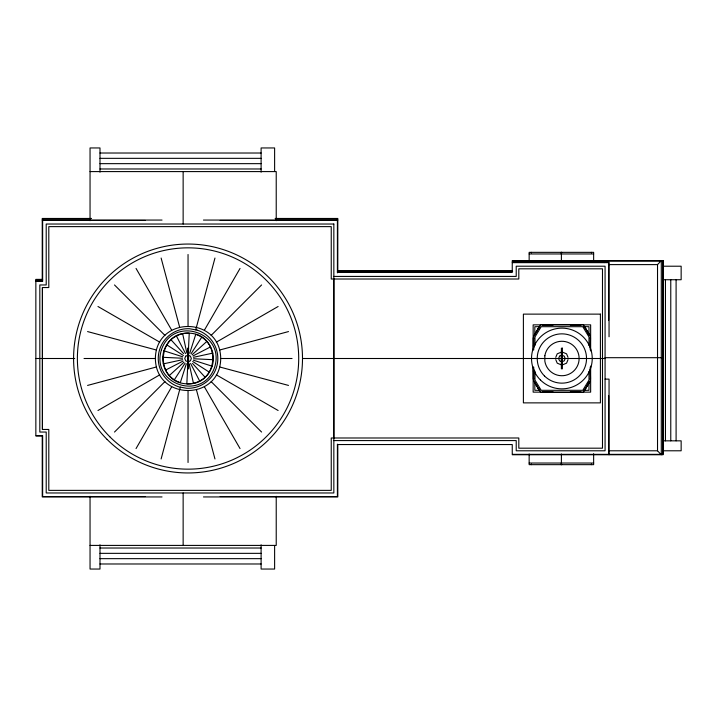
<?xml version="1.0" encoding="UTF-8"?>
<svg xmlns="http://www.w3.org/2000/svg" width="717" height="717" viewBox="0 0 717 717"><rect width="100%" height="100%" fill="white"/><g stroke="black" fill="none" stroke-linecap="round" stroke-linejoin="round"><path stroke-width="1.08" d="M42.411 287.544L42.411 429.456L48.801 429.456L48.801 490.374L331.245 490.374L331.245 437.988L518.812 437.988L518.812 448.188L602.486 448.188L602.486 268.812L518.812 268.812L518.812 279.012L331.245 279.012L331.245 226.626L48.801 226.626L48.801 287.544L42.411 287.544L42.411 429.456M333.835 279.012L333.835 437.988M187.782 364.048L186.841 383.837C153.922 382.618 156.36 331.263 189.243 333.163C222.162 334.382 219.725 385.737 186.841 383.837A25.373 25.373 0 0 0 195.759 334.337L189.736 353.212M188.302 352.952L189.243 333.163A25.373 25.373 0 0 0 180.325 382.663L186.348 363.788M155.365 358.5C155.867 315.83 220.209 315.83 220.719 358.5C220.209 401.17 155.867 401.17 155.365 358.5L84.032 358.5M584.238 327.293L584.436 326.495L589.732 335.466M161.119 458.961L180.37 387.135M195.714 329.865L214.966 258.039M539.256 390.362L539.543 389.286M555.765 357.335L557.217 353.831L561.895 351.895L566.564 353.831L568.016 357.335M568.016 359.665L566.564 363.169L561.895 365.105L557.217 363.169L555.765 359.665M136.042 448.573L171.704 386.795M204.381 330.205L240.043 268.427M539.247 326.62L533.95 335.789L534.515 335.646M534.882 334.722L539.345 326.988M584.929 389.206L589.58 381.569M174.33 379.84L185.04 363.169M191.045 353.831L201.755 337.16M657.525 264.609L661.289 260.647L661.289 454.748L657.525 450.787L657.525 264.609L608.419 264.609M662.669 261.042L663.046 260.647L512.252 260.647L512.252 272.451L337.806 272.451L337.806 218.461L275.104 218.461M662.4 261.588L662.92 261.042L512.655 261.042M114.496 432.046L164.937 381.605M211.148 335.395L261.588 284.954M552.959 325.159L542.437 325.159M533.815 347.736L533.278 348.274L533.26 337.698L533.815 338.254M580.887 325.159L570.356 325.159M533.815 378.746L533.278 379.284L533.26 368.708L533.815 369.264M590.163 338.074L590.521 337.716L590.351 348.103M542.419 391.858L552.977 391.858M590.351 368.897L590.539 379.302L590.163 378.926M570.338 391.858L580.895 391.858M169.275 375.565L183.937 362.237M192.147 354.763L206.81 341.435M587.967 334.014L588.747 333.539M97.969 410.5L159.748 374.839M216.337 342.161L278.115 306.5M538.091 388.381L538.888 387.924M165.493 370.124L183.104 361.045M192.981 355.955L210.592 346.876M87.582 385.423L156.485 366.961M219.599 350.039L288.503 331.577M589.732 381.534L584.436 390.532L584.238 389.707M163.252 363.895L182.62 359.683M193.465 357.317L212.832 353.105M99.995 153.017L261.105 153.017M99.995 158.34L261.105 158.34M99.995 163.655L261.105 163.655M99.995 168.979L261.105 168.979M90.046 171.587L276.224 171.587L276.224 220.684M91.507 218.461L42.24 218.461L42.24 280.992L35.85 280.992M90.656 218.855L42.644 218.855L42.644 281.387L36.244 281.387M275.991 218.855L337.402 218.855L337.402 272.854M42.24 220.065L162.033 220.065M203.458 220.065L337.806 220.065M42.644 220.46L145.363 220.46M220.164 220.46L337.402 220.46M529.155 253.961L593.64 253.961M512.252 262.252L609.047 262.252L609.047 336.775M512.655 262.646L608.643 262.646L608.643 320.185M663.252 266.213L681.15 266.213L681.15 279.729L662.481 279.729M337.806 270.847L512.252 270.847M337.402 271.25L512.655 271.25M333.835 276.421L516.222 276.421L516.222 266.213L605.076 266.213L605.076 450.787L516.222 450.787L516.222 440.579L333.835 440.579M42.24 279.379L35.85 279.379L35.85 436.008L42.24 436.008L42.24 496.935L162.033 496.935M36.244 279.782L42.644 279.782M540.026 326.692L534.828 326.692L534.828 334.884M583.772 326.692L588.971 326.692L588.971 334.884M533.26 345.979L534.174 345.979M589.625 345.979L590.539 345.979M187.549 352.881L188.553 352.881M561.393 352.881L562.388 352.881M187.549 353.158L188.553 353.158M561.393 353.158L562.388 353.158M187.549 353.239L188.553 353.194M561.393 353.239L562.388 353.194M187.549 356.161L188.553 356.161M561.393 356.161L562.388 356.161M187.549 356.806L188.553 356.815M562.388 356.815L561.393 356.887L562.388 356.923M187.549 356.923L188.553 356.923M187.549 357.649L188.553 357.559M561.393 357.559L562.388 357.649M187.549 357.747L188.553 357.72M561.393 357.747L562.388 357.72M605.076 357.693L663.046 357.693M35.85 358.5L74.711 358.5M187.549 358.5L188.553 358.5M220.719 358.5L292.052 358.5M302.493 358.5L605.076 358.5M187.549 359.235L188.553 359.28M561.393 359.235L562.388 359.28M187.549 359.441L188.553 359.351M561.393 359.441L562.388 359.351M187.549 360.194L188.553 360.077M561.393 360.194L562.388 360.113M187.549 360.839L188.553 360.839M561.393 360.839L562.388 360.839M187.549 363.761L188.553 363.761L187.549 363.842M561.393 363.761L562.388 363.761L561.393 363.842M187.549 364.119L188.553 364.119M561.393 364.119L562.388 364.119M187.549 364.415L188.553 364.469M561.393 364.469L562.388 364.415M533.26 371.021L534.174 371.021M589.625 371.021L590.539 371.021M605.076 379.114L609.047 379.114L609.047 454.748M540.026 390.308L534.828 390.308L534.828 382.116M583.772 390.308L588.971 390.308L588.971 382.116M36.244 435.613L42.644 435.613L42.644 496.54L145.363 496.54M662.481 440.838L681.15 440.838L681.15 450.787L663.252 450.787M608.419 450.787L657.525 450.787M512.655 454.354L662.92 454.354L662.92 261.042M663.046 260.647L663.046 454.748L512.252 454.748L512.252 444.549L337.806 444.549L337.806 496.935L203.458 496.935M529.155 463.039L593.64 463.039M220.164 496.54L337.402 496.54L337.402 444.146M90.046 545.413L276.224 545.413L276.224 496.316M99.995 548.021L261.105 548.021M99.995 553.345L261.105 553.345M99.995 558.66L261.105 558.66M99.995 563.983L261.105 563.983M162.705 357.299L182.494 358.24M193.59 358.76L213.379 359.701M534.515 381.354L533.977 381.211L539.247 390.38M87.582 331.577L156.485 350.039M219.599 366.961L288.503 385.423M163.879 350.783L182.754 356.806M193.33 360.194L212.205 366.217M538.091 328.619L538.888 329.076M97.969 306.5L159.748 342.161M216.337 374.839L278.115 410.5M587.967 382.986L588.747 383.461M166.702 344.787L183.373 355.498M192.712 361.502L209.382 372.213M114.496 284.954L164.937 335.395M211.148 381.605L261.588 432.046M170.978 339.733L183.561 353.58M192.514 363.42L205.107 377.267M584.929 327.794L589.58 335.431M534.882 382.278L539.345 390.012M136.042 268.427L171.704 330.205M204.381 386.795L240.043 448.573M176.418 335.95L185.497 353.562M190.588 363.438L199.667 381.05M539.256 326.638L539.543 327.714M161.119 258.039L179.582 326.943M196.503 390.057L214.966 458.961M182.647 333.71L186.859 353.078M189.225 363.922L193.438 383.29M676.095 279.729L676.095 440.838M670.771 279.729L670.771 440.838M665.448 279.729L665.448 440.838M608.643 395.712L608.643 454.354M604.189 260.647L604.189 262.628M593.64 261.759L593.64 252.339L529.155 252.339L529.155 261.759M593.64 453.727L593.64 464.661L529.155 464.661L529.155 453.986M591.444 252.339L591.444 252.984M591.444 464.016L591.444 464.661M590.647 350.9L590.647 324.855L533.152 324.855L533.152 349.815M590.647 366.1L590.647 392.145L533.152 392.145L533.152 367.185M590.27 349.95L590.27 336.049L583.297 324.577L540.672 324.577L533.699 336.049L533.699 349.95M590.27 367.05L590.27 380.951L583.297 392.423L540.672 392.423L533.699 380.951L533.699 367.05M588.989 345.558L588.989 336.927L582.769 326.692L541.201 326.692L534.981 336.927L534.981 345.558M588.989 371.442L588.989 380.073L582.769 390.308L541.201 390.308L534.981 380.073L534.981 371.182M561.68 252.339L561.68 252.984M561.68 464.016L561.68 464.661M561.393 252.339L561.393 261.759M561.393 453.986L561.393 464.661M561.115 252.339L561.115 252.984M561.115 464.016L561.115 464.661M533.529 337.967L533.529 348.023M533.529 368.977L533.529 379.033M531.351 252.339L531.351 252.984M531.351 464.016L531.351 464.661M274.62 171.453L274.62 147.953L261.105 147.953L261.105 172.179M274.62 545.547L274.62 569.047L261.105 569.047L261.105 544.821M188.042 254.49L188.042 325.823M188.042 391.177L188.042 462.51M183.14 171.587L183.14 224.027M183.14 492.973L183.14 545.413M99.995 172.179L99.995 147.953L90.046 147.953L90.046 220.684M99.995 544.821L99.995 569.047L90.046 569.047L90.046 496.316M544.848 355.775L544.848 361.225A17.253 17.253 0 0 0 579.04 360.275L579.04 356.725A17.253 17.253 0 0 0 544.848 355.775M161.37 349.977C150.66 384.939 203.171 401.717 214.706 367.023C225.425 332.061 172.914 315.283 161.37 349.977M185.712 356.161L184.744 358.5L185.712 360.839L188.051 361.807L190.381 360.839L191.349 358.5L190.381 356.161L188.051 355.193L185.712 356.161M559.556 356.161L558.588 358.5L559.556 360.839L561.895 361.807L564.225 360.839L565.193 358.5L564.225 356.161L561.895 355.193L559.556 356.161M333.835 224.027L46.211 224.027L46.211 284.954L39.82 284.954L39.82 432.046L46.211 432.046L46.211 492.973L333.835 492.973L333.835 224.027M600.407 314.127L523.392 314.127L523.392 402.873L600.407 402.873L600.407 314.127M188.553 348.193L187.549 348.193L187.549 368.807L188.553 368.807L188.553 348.193M562.388 348.193L561.393 348.193L561.393 368.807L562.388 368.807L562.388 348.193M188.553 352.531L187.549 352.531L188.553 352.585M562.388 352.531L561.393 352.531L562.388 352.585M197.112 330.116L189.458 328.736A29.8 29.8 0 0 0 178.972 386.884L186.626 388.264A29.8 29.8 0 0 0 197.112 330.116M109.8 436.743A110.651 110.651 0 0 0 294.929 387.144A110.651 110.651 0 0 0 159.398 251.613A110.651 110.651 0 0 0 109.8 436.743M107.111 439.431A114.451 114.451 0 0 0 298.595 388.121A114.451 114.451 0 0 0 158.421 247.948A114.451 114.451 0 0 0 107.111 439.431M540.412 379.965A30.356 30.356 0 0 0 591.202 366.36A30.356 30.356 0 0 0 554.026 329.175A30.356 30.356 0 0 0 540.412 379.965M544.445 375.932A24.656 24.656 0 0 0 585.69 364.881A24.656 24.656 0 0 0 555.505 334.687A24.656 24.656 0 0 0 544.445 375.932"/></g></svg>
